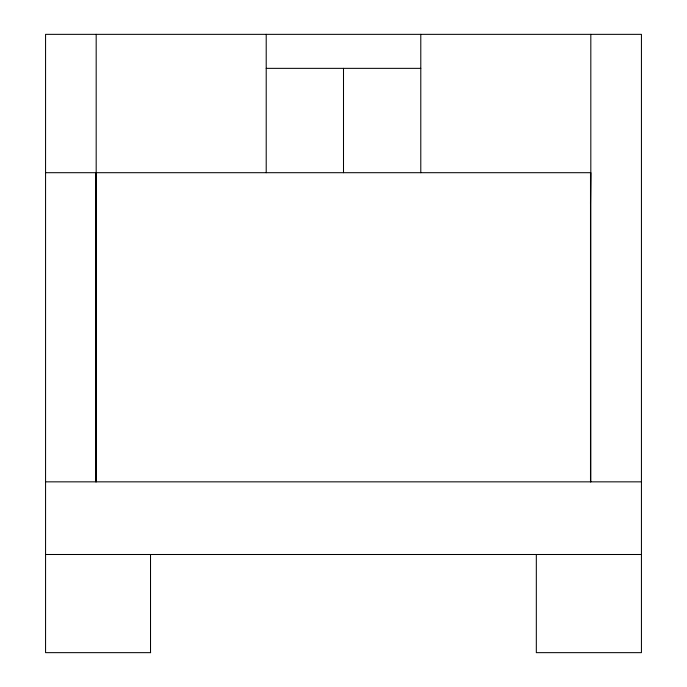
<?xml version="1.0" encoding="UTF-8"?>
<svg xmlns="http://www.w3.org/2000/svg" width="687" height="687" viewBox="0 0 687 687"><rect width="100%" height="100%" fill="white"/><g stroke="black" fill="none" stroke-linecap="round" stroke-linejoin="round"><path stroke-width="1.03" d="M266.212 68.356L420.788 68.356M45.565 172.695L590.82 172.695L590.494 203.61M45.565 481.845L641.435 481.845M45.565 554.495L641.435 554.495M150.651 652.65L45.565 652.65L45.565 34.35L641.435 34.35L641.435 652.65L536.324 652.65L536.324 554.495M590.82 34.35L590.82 481.845M590.494 172.695L590.494 481.845M420.788 34.35L420.788 172.695M343.5 68.356L343.5 172.695M266.212 34.35L266.212 172.695M150.522 554.495L150.522 652.65M96.18 34.35L96.18 481.845M95.854 172.695L95.854 481.845"/></g></svg>
